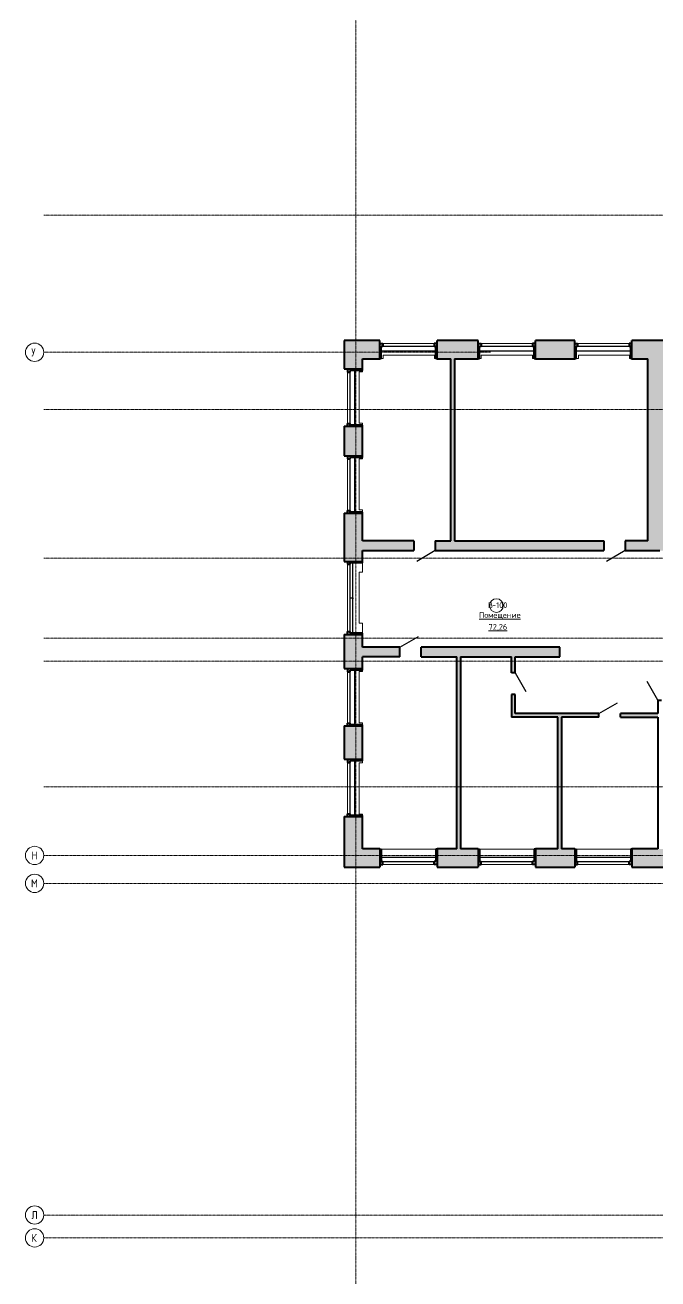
# Model space of a CAD drawing. Header units: millimetres. Extents: x -13853 to 411335, y -23261 to 161252.
# Drawn here: x -13853 to 13826, y 44091 to 98911 of the extents above; entities that cross this region are included whole.
import ezdxf

# ---------------------------------------------------------------- set-up
doc = ezdxf.new("R2010")
doc.units = ezdxf.units.MM
doc.linetypes.add('ADSK_Линия сетки', pattern=[21, 12, -3, 3, -3])
for name, color, linetype, lineweight in [('Двери', 7, 'Continuous', 18), ('Каркас_Импост', 7, 'Continuous', 30), ('Марки помещений', 7, 'Continuous', 18), ('Окна', 7, 'Continuous', 18), ('Оси', 7, 'Continuous', 9), ('Панель', 7, 'Continuous', 30), ('Стены', 7, 'Continuous', 18), ('Стены разрез', 7, 'Continuous', 40)]:
    doc.layers.add(name, color=color, linetype=linetype, lineweight=lineweight)
doc.styles.add('GOST Common_1', font='GOST Common.ttf', dxfattribs={"width": 0.9, "height": 250})
doc.styles.add('GOST Common_2', font='GOST Common.ttf', dxfattribs={"width": 0.9, "height": 350})

# ---------------------------------------------------------------- blocks, each defined once
blk = doc.blocks.new('ИРНИТУ_Дверь_Однопольная_ДеревяннаяВнутренняя_филенчатая - 900х2080 без верха-1341253-001_Весь этаж')
at = {"layer": 'Панель'}
blk.add_line((-470, 210), (344, 680), dxfattribs=at)
blk = doc.blocks.new('ИРНИТУ_Дверь_Однопольная_ДеревяннаяВнутренняя_филенчатая - 900х2080 без верха-1341261-001_Весь этаж')
at = {"layer": 'Панель'}
blk.add_line((-470, 80), (344, 550), dxfattribs=at)
blk = doc.blocks.new('ИРНИТУ-Окно-ГОСТ23166-99_6_3_Створки - 2350 x 2350-686478-001_Весь этаж')
at = {"layer": 'Каркас_Импост'}
for p, q in [((-1233.1, 210), (1156.9, 210)), ((-1233.1, 210), (-1233.1, 10)), ((-1233.1, 210), (-1198.1, 210)), ((-1233.1, 10), (1156.9, 10)), ((-1233.1, 10), (-1198.1, 10)), ((1156.9, 210), (1121.9, 210)), ((1156.9, 10), (1121.9, 10)), ((1156.9, 210), (1156.9, 10))]:
    blk.add_line(p, q, dxfattribs=at)
blk = doc.blocks.new('ИРНИТУ-Окно-ГОСТ23166-99_4_2_Створки - 1520 x 2350-1120501-001_Весь этаж')
at = {"layer": 'Каркас_Импост'}
for p, q in [((-808.1, 210), (731.9, 210)), ((-808.1, 210), (-808.1, 90)), ((-808.1, 210), (-793.1, 210)), ((-808.1, 90), (731.9, 90)), ((-808.1, 90), (-773.1, 90)), ((731.9, 210), (696.9, 210)), ((731.9, 90), (696.9, 90)), ((731.9, 210), (731.9, 90))]:
    blk.add_line(p, q, dxfattribs=at)
blk = doc.blocks.new('ИРНИТУ-Окно-ГОСТ23166-99_4_2_Створки - 1520 x 2350-1120668-001_Весь этаж')
at = {"layer": 'Каркас_Импост'}
for p, q in [((-808.1, 210), (731.9, 210)), ((-808.1, 210), (-808.1, 90)), ((-808.1, 210), (-773.1, 210)), ((-808.1, 90), (731.9, 90)), ((-808.1, 90), (-773.1, 90)), ((731.9, 90), (696.9, 90)), ((731.9, 210), (716.9, 210)), ((731.9, 210), (731.9, 90))]:
    blk.add_line(p, q, dxfattribs=at)
blk = doc.blocks.new('ИРНИТУ-Окно-ГОСТ23166-99_6_3_Створки - 2350 x 2350-686480-001_Весь этаж')
at = {"layer": 'Каркас_Импост'}
for p, q in [((-1233.1, -10), (1156.9, -10)), ((-1233.1, -210), (-1233.1, -10)), ((-1233.1, -10), (-1198.1, -10)), ((-1233.1, -210), (1156.9, -210)), ((-1233.1, -210), (-1198.1, -210)), ((1156.9, -10), (1121.9, -10)), ((1156.9, -210), (1121.9, -210)), ((1156.9, -210), (1156.9, -10))]:
    blk.add_line(p, q, dxfattribs=at)
blk = doc.blocks.new('Ось сетки - D8-4846-001_Весь этаж')
at = {"layer": 'Оси', "lineweight": 18}
for start, end in [(360, 180), (180, 360)]:
    blk.add_arc((0, 0), 4, start, end, dxfattribs=at)
blk = doc.blocks.new('ADSK_Марка_Помещение - Номер Имя Площадь Площадь проемов-115235-001_Весь этаж')
at = {"layer": 'Марки помещений'}
blk.add_circle((0, 0), 3, dxfattribs=at)

msp = doc.modelspace()

# ---------------------------------------------------------------- hatches: boundary and pattern name
at = {"layer": 'Стены'}
h = msp.add_hatch(color=256, dxfattribs=at)
h.paths.add_polyline_path([(106, 62895), (906, 62895), (906, 64309), (106, 64309)], flags=0)
h.paths.add_polyline_path([(906, 66809), (906, 68275), (106, 68275), (106, 66809)], flags=0)
h.paths.add_polyline_path([(106, 70775), (906, 70775), (906, 72265), (106, 72265)], flags=0)
h.paths.add_polyline_path([(906, 75465), (906, 77575), (106, 77575), (106, 75465)], flags=0)
h.paths.add_polyline_path([(106, 80075), (906, 80075), (906, 81375), (106, 81375)], flags=0)
h.paths.add_polyline_path([(906, 83875), (906, 85115), (106, 85115), (106, 83875)], flags=0)
h = msp.add_hatch(color=256, dxfattribs=at)
h.paths.add_polyline_path([(18626, 84315), (18626, 85115), (17006, 85115), (17006, 84315), (17826, 84315)], flags=0)
h.paths.add_polyline_path([(14506, 84315), (14506, 85115), (12686, 85115), (12686, 84315), (14066, 84315)], flags=0)
h.paths.add_polyline_path([(10186, 84315), (10186, 85115), (8466, 85115), (8466, 84315)], flags=0)
h.paths.add_polyline_path([(5966, 84315), (5966, 85115), (4166, 85115), (4166, 84315), (4926, 84315)], flags=0)
h.paths.add_polyline_path([(1666, 84315), (1666, 85115), (906, 85115), (906, 84315)], flags=0)
h = msp.add_hatch(color=256, dxfattribs=at)
h.paths.add_polyline_path([(4115, 84335), (4166, 84335), (4166, 84995), (4045, 84995), (4045, 84875), (4115, 84875)], flags=0)
h.paths.add_polyline_path([(1666, 84335), (1725, 84335), (1725, 84875), (1795, 84875), (1795, 84995), (1666, 84995)], flags=0)
h = msp.add_hatch(color=256, dxfattribs=at)
h.paths.add_polyline_path([(8466, 84335), (8466, 84995), (8345, 84995), (8345, 84875), (8415, 84875), (8415, 84335)], flags=0)
h.paths.add_polyline_path([(5966, 84335), (6025, 84335), (6025, 84875), (6095, 84875), (6095, 84995), (5966, 84995)], flags=0)
h = msp.add_hatch(color=256, dxfattribs=at)
h.paths.add_polyline_path([(12635, 84335), (12686, 84335), (12686, 84995), (12565, 84995), (12565, 84875), (12635, 84875)], flags=0)
h.paths.add_polyline_path([(10186, 84335), (10245, 84335), (10245, 84875), (10315, 84875), (10315, 84995), (10186, 84995)], flags=0)
for points in [[(4766, 76355), (4926, 76355), (4926, 84315), (4766, 84315), (4766, 79195)], [(13386, 75935), (14066, 75935), (14066, 84315), (13386, 84315), (13386, 76355)], [(5025, 62895), (5185, 62895), (5185, 71295), (5025, 71295), (5025, 66762)], [(9450, 62895), (9610, 62895), (9610, 68645), (9450, 68645), (9450, 66762)]]:
    msp.add_hatch(color=256, dxfattribs=at).paths.add_polyline_path(points, flags=0)
h = msp.add_hatch(color=256, dxfattribs=at)
h.paths.add_polyline_path([(906, 81375), (906, 81420), (366, 81420), (366, 81490), (246, 81490), (246, 81375)], flags=0)
h.paths.add_polyline_path([(366, 83740), (366, 83810), (906, 83810), (906, 83875), (246, 83875), (246, 83740)], flags=0)
h = msp.add_hatch(color=256, dxfattribs=at)
h.paths.add_polyline_path([(246, 77575), (906, 77575), (906, 77620), (366, 77620), (366, 77690), (246, 77690)], flags=0)
h.paths.add_polyline_path([(246, 79940), (366, 79940), (366, 80010), (906, 80010), (906, 80075), (246, 80075)], flags=0)
h = msp.add_hatch(color=256, dxfattribs=at)
h.paths.add_polyline_path([(13386, 75935), (13386, 76355), (12396, 76355), (12396, 75935)], flags=0)
h.paths.add_polyline_path([(11456, 75935), (11456, 76355), (4090, 76355), (4090, 75935), (10980, 75935)], flags=0)
h.paths.add_polyline_path([(906, 75935), (3150, 75935), (3150, 76355), (906, 76355)], flags=0)
h = msp.add_hatch(color=256, dxfattribs=at)
h.paths.add_polyline_path([(246, 72265), (906, 72265), (906, 72325), (366, 72325), (366, 72395), (246, 72395)], flags=0)
h.paths.add_polyline_path([(366, 75335), (366, 75405), (906, 75405), (906, 75465), (246, 75465), (246, 75335)], flags=0)
h = msp.add_hatch(color=256, dxfattribs=at)
h.paths.add_polyline_path([(7425, 71295), (9530, 71295), (9530, 71715), (3475, 71715), (3475, 71295), (5185, 71295)], flags=0)
h.paths.add_polyline_path([(906, 71295), (2535, 71295), (2535, 71715), (906, 71715)], flags=0)
h = msp.add_hatch(color=256, dxfattribs=at)
h.paths.add_polyline_path([(7585, 68805), (7585, 69645), (7425, 69645), (7425, 68805)], flags=0)
h.paths.add_polyline_path([(7585, 70585), (7585, 71295), (7425, 71295), (7425, 70585)], flags=0)
h = msp.add_hatch(color=256, dxfattribs=at)
h.paths.add_polyline_path([(906, 68275), (906, 68320), (366, 68320), (366, 68390), (246, 68390), (246, 68275)], flags=0)
h.paths.add_polyline_path([(366, 70640), (366, 70710), (906, 70710), (906, 70775), (246, 70775), (246, 70640)], flags=0)
h = msp.add_hatch(color=256, dxfattribs=at)
h.paths.add_polyline_path([(12188, 68645), (13826, 68645), (13826, 68805), (12188, 68805)], flags=0)
h.paths.add_polyline_path([(11248, 68645), (11248, 68805), (7425, 68805), (7425, 68645), (10980, 68645)], flags=0)
h = msp.add_hatch(color=256, dxfattribs=at)
h.paths.add_polyline_path([(906, 64309), (906, 64354), (366, 64354), (366, 64424), (246, 64424), (246, 64309)], flags=0)
h.paths.add_polyline_path([(366, 66674), (366, 66744), (906, 66744), (906, 66809), (246, 66809), (246, 66674)], flags=0)
h = msp.add_hatch(color=256, dxfattribs=at)
h.paths.add_polyline_path([(17006, 62095), (17826, 62095), (17826, 62895), (17006, 62895)], flags=0)
h.paths.add_polyline_path([(14506, 62095), (14506, 62895), (12686, 62895), (12686, 62095)], flags=0)
h.paths.add_polyline_path([(10186, 62095), (10186, 62895), (8466, 62895), (8466, 62095)], flags=0)
h.paths.add_polyline_path([(1666, 62095), (1666, 62895), (106, 62895), (106, 62095)], flags=0)
h.paths.add_polyline_path([(4166, 62095), (5966, 62095), (5966, 62895), (4166, 62895)], flags=0)
h = msp.add_hatch(color=256, dxfattribs=at)
h.paths.add_polyline_path([(1666, 62215), (1795, 62215), (1795, 62335), (1725, 62335), (1725, 62875), (1666, 62875)], flags=0)
h.paths.add_polyline_path([(4166, 62215), (4166, 62875), (4115, 62875), (4115, 62335), (4045, 62335), (4045, 62215)], flags=0)
h = msp.add_hatch(color=256, dxfattribs=at)
h.paths.add_polyline_path([(5966, 62215), (6095, 62215), (6095, 62335), (6025, 62335), (6025, 62875), (5966, 62875)], flags=0)
h.paths.add_polyline_path([(8345, 62215), (8466, 62215), (8466, 62875), (8415, 62875), (8415, 62335), (8345, 62335)], flags=0)
h = msp.add_hatch(color=256, dxfattribs=at)
h.paths.add_polyline_path([(10186, 62215), (10315, 62215), (10315, 62335), (10245, 62335), (10245, 62875), (10186, 62875)], flags=0)
h.paths.add_polyline_path([(12686, 62215), (12686, 62875), (12635, 62875), (12635, 62335), (12565, 62335), (12565, 62215)], flags=0)

# ---------------------------------------------------------------- linework, layer by layer
at = {"layer": 'Оси', "linetype": 'ADSK_Линия сетки'}
for p, q in [((616, 147691), (616, -22443)), ((-13035, 90605), (410517, 90605)), ((6505, 84605), (-13035, 84605)), ((-13035, 82105), (410517, 82105)), ((-13035, 75605), (410517, 75605)), ((-13035, 72105), (410517, 72105)), ((-13035, 71105), (410517, 71105)), ((-13035, 65605), (410517, 65605)), ((410517, 62605), (-13035, 62605)), ((410517, 61385), (-13035, 61385)), ((123416, 46885), (-13035, 46885)), ((410517, 45885), (-13035, 45885))]:
    msp.add_line(p, q, dxfattribs=at)
at = {"layer": 'Стены'}
for p, q in [((1795, 84995), (4045, 84995)), ((6095, 84995), (8345, 84995)), ((10315, 84995), (12565, 84995)), ((1815, 84485), (4055, 84485)), ((1815, 84335), (1815, 84485)), ((4055, 84485), (4055, 84335)), ((6095, 84485), (8335, 84485)), ((6095, 84335), (6095, 84485)), ((8335, 84485), (8335, 84335)), ((10348, 84485), (12588, 84485)), ((10348, 84335), (10348, 84485)), ((12588, 84485), (12588, 84335)), ((1815, 84335), (1725, 84335)), ((4115, 84335), (4055, 84335)), ((6095, 84335), (6025, 84335)), ((8415, 84335), (8335, 84335)), ((10348, 84335), (10245, 84335)), ((12635, 84335), (12588, 84335)), ((246, 81490), (246, 83740)), ((756, 81510), (756, 83750)), ((756, 83750), (906, 83750)), ((906, 83810), (906, 83750)), ((906, 81510), (756, 81510)), ((906, 81510), (906, 81420)), ((246, 77690), (246, 79940)), ((756, 77710), (756, 79950)), ((756, 79950), (906, 79950)), ((906, 80010), (906, 79950)), ((906, 77710), (756, 77710)), ((906, 77710), (906, 77620)), ((246, 72395), (246, 75335)), ((906, 75405), (906, 74995)), ((756, 74995), (756, 72755)), ((906, 74995), (756, 74995)), ((756, 72755), (906, 72755)), ((906, 72755), (906, 72325)), ((246, 68390), (246, 70640)), ((756, 68410), (756, 70650)), ((756, 70650), (906, 70650)), ((906, 70710), (906, 70650)), ((906, 68410), (756, 68410)), ((906, 68410), (906, 68320)), ((246, 64424), (246, 66674)), ((756, 64410), (756, 66650)), ((756, 66650), (906, 66650)), ((906, 66744), (906, 66650)), ((906, 64410), (756, 64410)), ((906, 64410), (906, 64354)), ((1725, 62875), (4115, 62875)), ((6025, 62875), (8415, 62875)), ((10245, 62875), (12635, 62875)), ((4045, 62215), (1795, 62215)), ((8345, 62215), (6095, 62215)), ((12565, 62215), (10315, 62215))]:
    msp.add_line(p, q, dxfattribs=at)
at = {"layer": 'Стены разрез'}
for p, q in [((106, 85115), (106, 83875)), ((1666, 85115), (106, 85115)), ((1666, 84315), (1666, 85115)), ((1666, 84995), (1795, 84995)), ((1795, 84995), (1795, 84875)), ((4166, 84995), (4045, 84995)), ((4045, 84995), (4045, 84875)), ((5966, 85115), (4166, 85115)), ((4166, 84315), (4166, 85115)), ((5966, 84315), (5966, 85115)), ((5966, 84995), (6095, 84995)), ((6095, 84995), (6095, 84875)), ((8466, 84995), (8345, 84995)), ((8345, 84995), (8345, 84875)), ((10186, 85115), (8466, 85115)), ((8466, 84315), (8466, 85115)), ((10186, 84315), (10186, 85115)), ((10186, 84995), (10315, 84995)), ((10315, 84995), (10315, 84875)), ((12686, 84995), (12565, 84995)), ((12565, 84995), (12565, 84875)), ((14506, 85115), (12686, 85115)), ((12686, 84315), (12686, 85115)), ((1725, 84875), (1795, 84875)), ((1725, 84335), (1725, 84875)), ((4045, 84875), (4115, 84875)), ((4115, 84335), (4115, 84875)), ((6025, 84875), (6095, 84875)), ((6025, 84335), (6025, 84875)), ((8345, 84875), (8415, 84875)), ((8415, 84335), (8415, 84875)), ((10245, 84875), (10315, 84875)), ((10245, 84335), (10245, 84875)), ((12565, 84875), (12635, 84875)), ((12635, 84335), (12635, 84875)), ((906, 83810), (906, 84315)), ((906, 84315), (1666, 84315)), ((1666, 84335), (1725, 84335)), ((4115, 84335), (4166, 84335)), ((4166, 84315), (4766, 84315)), ((4766, 76355), (4766, 84315)), ((4926, 84315), (5966, 84315)), ((4926, 84315), (4926, 76355)), ((5966, 84335), (6025, 84335)), ((8415, 84335), (8466, 84335)), ((8466, 84315), (10186, 84315)), ((10186, 84335), (10245, 84335)), ((12635, 84335), (12686, 84335)), ((12686, 84315), (13386, 84315)), ((13386, 76355), (13386, 84315)), ((106, 83875), (906, 83875)), ((246, 83875), (246, 83740)), ((246, 83740), (366, 83740)), ((366, 83740), (366, 83810)), ((906, 83810), (366, 83810)), ((106, 81375), (106, 80075)), ((106, 81375), (906, 81375)), ((246, 81375), (246, 81490)), ((246, 81490), (366, 81490)), ((366, 81420), (366, 81490)), ((906, 81420), (366, 81420)), ((906, 80010), (906, 81420)), ((106, 80075), (906, 80075)), ((246, 80075), (246, 79940)), ((246, 79940), (366, 79940)), ((366, 79940), (366, 80010)), ((906, 80010), (366, 80010)), ((106, 77575), (106, 75465)), ((106, 77575), (906, 77575)), ((246, 77575), (246, 77690)), ((246, 77690), (366, 77690)), ((366, 77620), (366, 77690)), ((906, 77620), (366, 77620)), ((906, 76355), (906, 77620)), ((3150, 76355), (906, 76355)), ((3150, 76355), (3150, 75935)), ((4090, 76355), (4766, 76355)), ((4090, 76355), (4090, 75935)), ((4926, 76355), (11456, 76355)), ((11456, 76355), (11456, 75935)), ((13386, 76355), (12396, 76355)), ((12396, 76355), (12396, 75935)), ((906, 75405), (906, 75935)), ((906, 75935), (3150, 75935)), ((4090, 75935), (11456, 75935)), ((12396, 75935), (13906, 75935)), ((106, 75465), (906, 75465)), ((246, 75465), (246, 75335)), ((246, 75335), (366, 75335)), ((366, 75335), (366, 75405)), ((906, 75405), (366, 75405)), ((246, 72265), (246, 72395)), ((246, 72395), (366, 72395)), ((366, 72325), (366, 72395)), ((106, 72265), (106, 70775)), ((106, 72265), (906, 72265)), ((906, 72325), (366, 72325)), ((906, 72265), (906, 72325)), ((906, 71715), (906, 72265)), ((2535, 71715), (906, 71715)), ((906, 70775), (906, 71295)), ((2535, 71295), (906, 71295)), ((2535, 71295), (2535, 71715)), ((9530, 71715), (3475, 71715)), ((3475, 71295), (3475, 71715)), ((3475, 71295), (5025, 71295)), ((5025, 62895), (5025, 71295)), ((5185, 71295), (7425, 71295)), ((5185, 71295), (5185, 62895)), ((7425, 70585), (7425, 71295)), ((7585, 71295), (9530, 71295)), ((7585, 70585), (7585, 71295)), ((9530, 71295), (9530, 71715)), ((106, 70775), (906, 70775)), ((246, 70775), (246, 70640)), ((906, 70710), (906, 70775)), ((246, 70640), (366, 70640)), ((366, 70640), (366, 70710)), ((906, 70710), (366, 70710)), ((7585, 70585), (7425, 70585)), ((7425, 69645), (7425, 68645)), ((7585, 69645), (7425, 69645)), ((7585, 68805), (7585, 69645)), ((13826, 69395), (13826, 68805)), ((13826, 69395), (13986, 69395)), ((9450, 68645), (7425, 68645)), ((11248, 68805), (7585, 68805)), ((9450, 62895), (9450, 68645)), ((9610, 68645), (9610, 62895)), ((11248, 68645), (9610, 68645)), ((11248, 68645), (11248, 68805)), ((13826, 68805), (12188, 68805)), ((12188, 68645), (12188, 68805)), ((12188, 68645), (13826, 68645)), ((13826, 68645), (13826, 62895)), ((106, 68275), (106, 66809)), ((106, 68275), (906, 68275)), ((246, 68275), (246, 68390)), ((246, 68390), (366, 68390)), ((366, 68320), (366, 68390)), ((906, 68320), (366, 68320)), ((906, 68275), (906, 68320)), ((906, 66809), (906, 68275)), ((106, 66809), (906, 66809)), ((246, 66809), (246, 66674)), ((246, 66674), (366, 66674)), ((366, 66674), (366, 66744)), ((906, 66744), (366, 66744)), ((906, 66744), (906, 66809)), ((106, 64309), (106, 62095)), ((106, 64309), (906, 64309)), ((246, 64309), (246, 64424)), ((246, 64424), (366, 64424)), ((366, 64354), (366, 64424)), ((906, 64354), (366, 64354)), ((906, 64309), (906, 64354)), ((906, 62895), (906, 64309)), ((1666, 62895), (906, 62895)), ((1666, 62895), (1666, 62095)), ((1666, 62875), (1725, 62875)), ((1725, 62875), (1725, 62335)), ((4166, 62875), (4115, 62875)), ((4115, 62875), (4115, 62335)), ((5025, 62895), (4166, 62895)), ((4166, 62895), (4166, 62095)), ((5966, 62895), (5185, 62895)), ((5966, 62895), (5966, 62095)), ((5966, 62875), (6025, 62875)), ((6025, 62875), (6025, 62335)), ((8466, 62875), (8415, 62875)), ((8415, 62875), (8415, 62335)), ((9450, 62895), (8466, 62895)), ((8466, 62895), (8466, 62095)), ((10186, 62895), (9610, 62895)), ((10186, 62895), (10186, 62095)), ((10186, 62875), (10245, 62875)), ((10245, 62875), (10245, 62335)), ((12686, 62875), (12635, 62875)), ((12635, 62875), (12635, 62335)), ((13826, 62895), (12686, 62895)), ((12686, 62895), (12686, 62095)), ((106, 62095), (1666, 62095)), ((1666, 62215), (1795, 62215)), ((1725, 62335), (1795, 62335)), ((1795, 62215), (1795, 62335)), ((4115, 62335), (4045, 62335)), ((4045, 62215), (4045, 62335)), ((4166, 62215), (4045, 62215)), ((4166, 62095), (5966, 62095)), ((5966, 62215), (6095, 62215)), ((6025, 62335), (6095, 62335)), ((6095, 62215), (6095, 62335)), ((8415, 62335), (8345, 62335)), ((8345, 62215), (8345, 62335)), ((8466, 62215), (8345, 62215)), ((8466, 62095), (10186, 62095)), ((10186, 62215), (10315, 62215)), ((10245, 62335), (10315, 62335)), ((10315, 62215), (10315, 62335)), ((12635, 62335), (12565, 62335)), ((12565, 62215), (12565, 62335)), ((12686, 62215), (12565, 62215)), ((12686, 62095), (14506, 62095))]:
    msp.add_line(p, q, dxfattribs=at)

# ---------------------------------------------------------------- block references
at = {"layer": 'Двери'}
for name, p, rotation in [('ИРНИТУ_Дверь_Однопольная_ДеревяннаяВнутренняя_филенчатая - 900х2080 без верха-1341253-001_Весь этаж', (3620, 76145), 180), ('ИРНИТУ_Дверь_Однопольная_ДеревяннаяВнутренняя_филенчатая - 900х2080 без верха-1341253-001_Весь этаж', (11926, 76145), 180), ('ИРНИТУ_Дверь_Однопольная_ДеревяннаяВнутренняя_филенчатая - 900х2080 без верха-1341261-001_Весь этаж', (7505, 70115), 269.9999999999999), ('ИРНИТУ_Дверь_Однопольная_ДеревяннаяВнутренняя_филенчатая - 900х2080 без верха-1341261-001_Весь этаж', (13906, 69865), 89.99999999999991)]:
    msp.add_blockref(name, p, dxfattribs=dict(at, rotation=rotation))
for name, p in [('ИРНИТУ_Дверь_Однопольная_ДеревяннаяВнутренняя_филенчатая - 900х2080 без верха-1341253-001_Весь этаж', (3005, 71505)), ('ИРНИТУ_Дверь_Однопольная_ДеревяннаяВнутренняя_филенчатая - 900х2080 без верха-1341261-001_Весь этаж', (11718, 68725))]:
    msp.add_blockref(name, p, dxfattribs=at)
at = {"layer": 'Марки помещений', "xscale": 99.99999999999993, "yscale": 99.99999999999993, "zscale": 99.99999999999993}
msp.add_blockref('ADSK_Марка_Помещение - Номер Имя Площадь Площадь проемов-115235-001_Весь этаж', (6763, 73530), dxfattribs=at)
at = {"layer": 'Окна'}
for name, p in [('ИРНИТУ-Окно-ГОСТ23166-99_6_3_Створки - 2350 x 2350-686478-001_Весь этаж', (2958, 84665)), ('ИРНИТУ-Окно-ГОСТ23166-99_6_3_Створки - 2350 x 2350-686478-001_Весь этаж', (7258, 84665)), ('ИРНИТУ-Окно-ГОСТ23166-99_6_3_Створки - 2350 x 2350-686478-001_Весь этаж', (11478, 84665)), ('ИРНИТУ-Окно-ГОСТ23166-99_6_3_Створки - 2350 x 2350-686480-001_Весь этаж', (2958, 62545)), ('ИРНИТУ-Окно-ГОСТ23166-99_6_3_Створки - 2350 x 2350-686480-001_Весь этаж', (7258, 62545)), ('ИРНИТУ-Окно-ГОСТ23166-99_6_3_Створки - 2350 x 2350-686480-001_Весь этаж', (11478, 62545))]:
    msp.add_blockref(name, p, dxfattribs=at)
at = {"layer": 'Окна', "rotation": 90}
for name, p in [('ИРНИТУ-Окно-ГОСТ23166-99_6_3_Створки - 2350 x 2350-686478-001_Весь этаж', (576, 82653)), ('ИРНИТУ-Окно-ГОСТ23166-99_6_3_Створки - 2350 x 2350-686478-001_Весь этаж', (576, 78853)), ('ИРНИТУ-Окно-ГОСТ23166-99_4_2_Створки - 1520 x 2350-1120501-001_Весь этаж', (576, 74673)), ('ИРНИТУ-Окно-ГОСТ23166-99_4_2_Створки - 1520 x 2350-1120668-001_Весь этаж', (576, 73133)), ('ИРНИТУ-Окно-ГОСТ23166-99_6_3_Створки - 2350 x 2350-686478-001_Весь этаж', (576, 69553)), ('ИРНИТУ-Окно-ГОСТ23166-99_6_3_Створки - 2350 x 2350-686478-001_Весь этаж', (576, 65587))]:
    msp.add_blockref(name, p, dxfattribs=at)
at = {"layer": 'Оси', "lineweight": 18, "xscale": 99.99999999999993, "yscale": 99.99999999999993, "zscale": 99.99999999999993, "rotation": 89.9999999999998}
for p in [(-13435, 84605), (-13435, 62605), (-13435, 61385), (-13435, 46885), (-13435, 45885)]:
    msp.add_blockref('Ось сетки - D8-4846-001_Весь этаж', p, dxfattribs=at)

# ---------------------------------------------------------------- texts
at = {"layer": 'Марки помещений', "lineweight": 9, "char_height": 250, "attachment_point": 1, "style": 'GOST Common_1'}
for s, insert, width in [('\\fGOST Common|b0|i0|c204|p34|;\\W.9;В', (6390, 73673), 223.67), ('-100', (6575, 73673), 721.52), ('\\LПомещение', (6006, 73242), 1875.95), ('\\L72,26', (6420, 72723), 873.04)]:
    msp.add_mtext(s, dxfattribs=dict(at, insert=insert, width=width))
at = {"layer": 'Оси', "char_height": 350, "attachment_point": 1, "style": 'GOST Common_2'}
for s, insert, width in [('\\fGOST Common|b0|i0|c204|p34|;\\W.9;У', (-13577, 84778), 310.25), ('\\fGOST Common|b0|i0|c204|p34|;\\W.9;Н', (-13577, 62778), 310.25), ('\\fGOST Common|b0|i0|c204|p34|;\\W.9;М', (-13592, 61558), 346.33), ('\\fGOST Common|b0|i0|c204|p34|;\\W.9;Л', (-13574, 47058), 303.04), ('\\fGOST Common|b0|i0|c204|p34|;\\W.9;К', (-13577, 46058), 310.25)]:
    msp.add_mtext(s, dxfattribs=dict(at, insert=insert, width=width))

doc.saveas('drawing.dxf')
